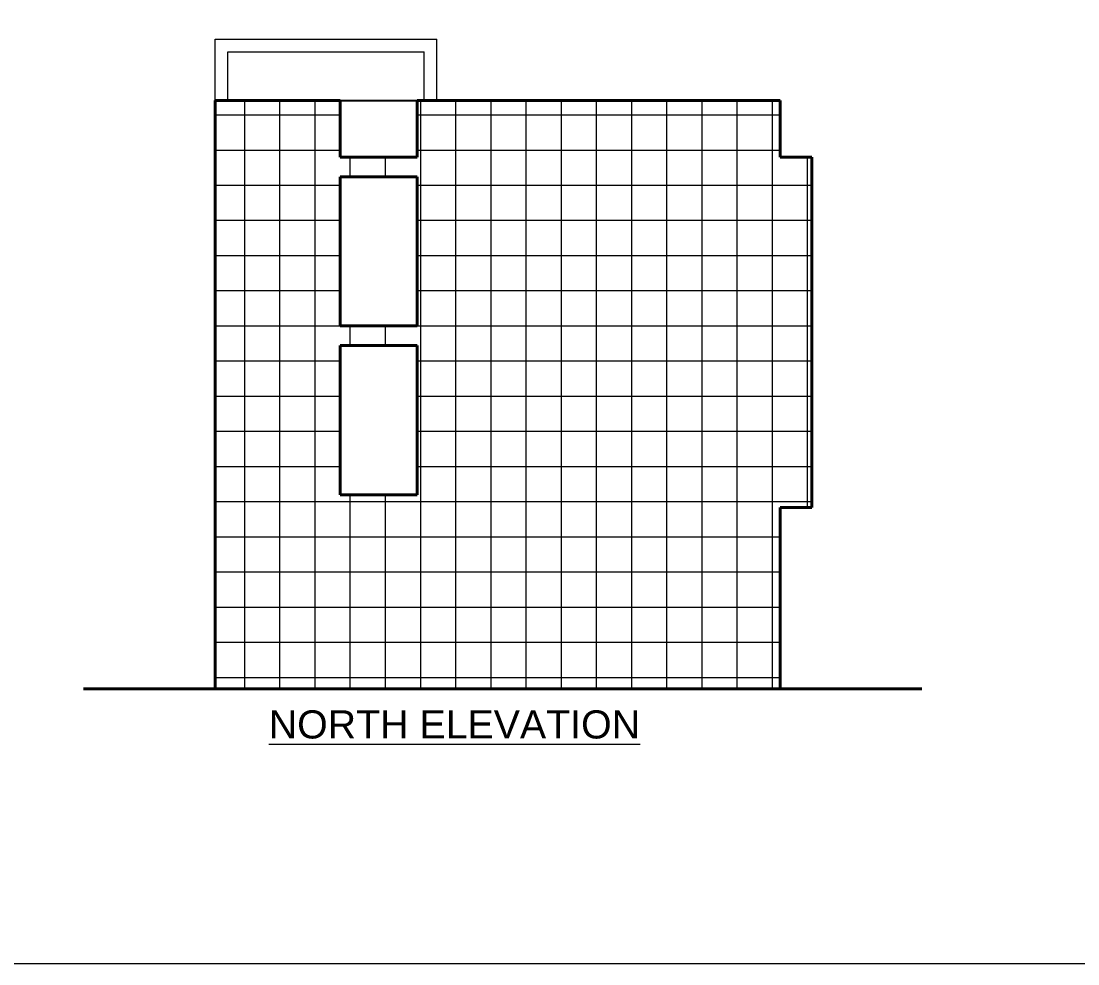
# Model space of a CAD drawing. Header units: inches. Extents: x 141029 to 151573, y -22384 to -18036.
# Drawn here: x 144326 to 145077, y -21384 to -20714 of the extents above; entities that cross this region are included whole.
import ezdxf

# ---------------------------------------------------------------- set-up
doc = ezdxf.new("R2010")
doc.units = ezdxf.units.IN
doc.header["$LTSCALE"] = 0.5
doc.header["$MEASUREMENT"] = 0
for name, color, linetype, lineweight in [('F-FURNITURE', 30, 'Continuous', 13), ('hatch', 9, 'Continuous', 5), ('PARAPET', 50, 'Continuous', 13), ('Text-100.w', 254, 'Continuous', 9), ('wall', 1, 'Continuous', 40), ('wall light', 6, 'Continuous', 25)]:
    doc.layers.add(name, color=color, linetype=linetype, lineweight=lineweight)
doc.styles.add('arial', font='arial.ttf')

msp = doc.modelspace()

# ---------------------------------------------------------------- hatches: boundary and pattern name
at = {"layer": 'hatch'}
h = msp.add_hatch(dxfattribs=at)
h.set_pattern_fill('ANSI37', color=256, scale=200, angle=45)
h.set_pattern_definition([(90, (8685.147, 344.517), (-25, 0), []), (180, (8685.147, 344.517), (-4e-15, -25), [])])
h.paths.add_polyline_path([(144607.55, -20770.22), (144607.55, -20810.58), (144553.01, -20810.58), (144553.01, -20770.22), (144464.02, -20770.22), (144464.02, -21188.58), (144865.7, -21188.58), (144865.7, -21059.58), (144888.03, -21059.58), (144888.03, -20810.58), (144865.7, -20810.58), (144865.7, -20770.22)])
h.paths.add_polyline_path([(144607.55, -20930.58), (144553.01, -20930.58), (144553.01, -20824.58), (144607.55, -20824.58)], flags=16)
h.paths.add_polyline_path([(144607.55, -20944.58), (144607.55, -21050.58), (144553.01, -21050.58), (144553.01, -20944.58)], flags=16)

# ---------------------------------------------------------------- linework, layer by layer
at = {"layer": 'F-FURNITURE'}
msp.add_lwpolyline([(141686.53, -19081.5), (147066.12, -19081.5), (147066.12, -21384.16), (141686.53, -21384.16)], close=True, dxfattribs=at)
at = {"layer": 'PARAPET'}
for p, q in [((144464.02, -20726.58), (144621.55, -20726.58)), ((144464.02, -20770.22), (144464.02, -20726.58)), ((144621.55, -20770.22), (144621.55, -20726.58)), ((144473.02, -20735.58), (144612.55, -20735.58)), ((144473.02, -20770.22), (144473.02, -20735.58)), ((144612.55, -20770.22), (144612.55, -20735.58))]:
    msp.add_line(p, q, dxfattribs=at)
at = {"layer": 'wall'}
for p, q in [((144464.02, -21188.58), (144464.02, -20770.22)), ((144553.01, -20770.22), (144464.02, -20770.22)), ((144553.01, -20770.22), (144553.01, -20810.58)), ((144865.7, -20770.22), (144607.55, -20770.22)), ((144607.55, -20770.22), (144607.55, -20810.58)), ((144865.7, -20770.22), (144865.7, -20810.58)), ((144607.55, -20810.58), (144553.01, -20810.58)), ((144888.03, -20810.58), (144865.7, -20810.58)), ((144888.03, -21059.58), (144888.03, -20810.58)), ((144553.01, -20824.58), (144553.01, -20930.58)), ((144607.55, -20824.58), (144553.01, -20824.58)), ((144607.55, -20824.58), (144607.55, -20930.58)), ((144607.55, -20930.58), (144553.01, -20930.58)), ((144553.01, -20944.58), (144553.01, -21050.58)), ((144607.55, -20944.58), (144553.01, -20944.58)), ((144607.55, -20944.58), (144607.55, -21050.58)), ((144607.55, -21050.58), (144553.01, -21050.58)), ((144888.03, -21059.58), (144865.7, -21059.58)), ((144865.7, -21059.58), (144865.7, -21188.58)), ((144966.27, -21188.58), (144370.63, -21188.58))]:
    msp.add_line(p, q, dxfattribs=at)
at = {"layer": 'wall light'}
msp.add_line((144553.01, -20770.22), (144607.55, -20770.22), dxfattribs=at)

# ---------------------------------------------------------------- texts
at = {"layer": 'Text-100.w', "insert": (144634.13, -21203.89), "char_height": 20, "attachment_point": 2, "style": 'arial'}
msp.add_mtext_dynamic_manual_height_columns('{\\LNORTH ELEVATION}', width=940.9712, gutter_width=100, heights=[0], dxfattribs=at)

doc.saveas('drawing.dxf')
